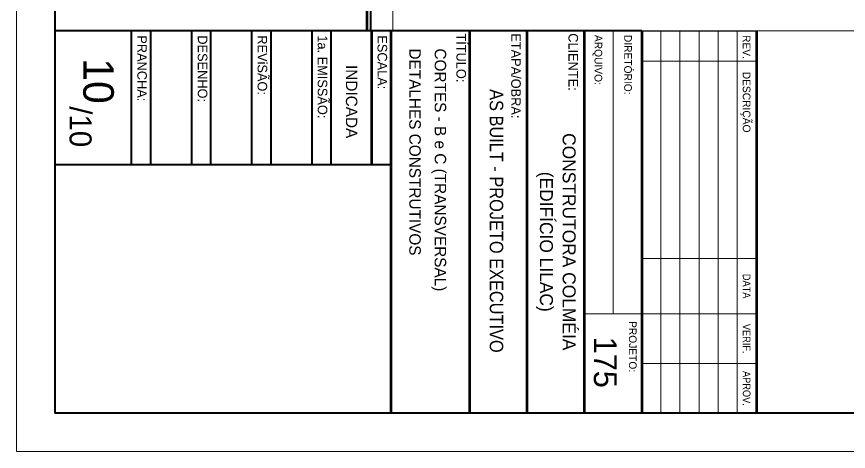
# Model space of a CAD drawing. Header units: metres. Extents: x -62 to 23, y -77 to 42.
# Drawn here: x -61.82 to -40.05, y -76.95 to -65.58 of the extents above; entities that cross this region are included whole.
import ezdxf
from ezdxf.enums import TextEntityAlignment as Align

# ---------------------------------------------------------------- set-up
doc = ezdxf.new("R2010")
doc.units = ezdxf.units.M
doc.header["$MEASUREMENT"] = 0
doc.linetypes.add('DGN Style 3', pattern=[2.76643, 1.976022, -0.790409])
for name, color, linetype, lineweight in [('1 - Eixos', 7, 'Continuous', 0), ('5 - Laje em Corte', 7, 'Continuous', 0), ('Level 62', 7, 'Continuous', 0), ('Level 63', 7, 'Continuous', 0)]:
    doc.layers.add(name, color=color, linetype=linetype, lineweight=lineweight)
doc.styles.add('Style-INTL_ENGINEERING', font='INTL_ENGINEERING.shx')

msp = doc.modelspace()

# ---------------------------------------------------------------- linework, layer by layer
at = {"layer": '1 - Eixos', "color": 91, "linetype": 'DGN Style 3', "lineweight": 0}
msp.add_line((-51.9773, -65.9487), (-51.9774, -56.2789), dxfattribs=at)
at = {"layer": '5 - Laje em Corte', "color": 1, "linetype": 'Continuous', "lineweight": 40}
msp.add_line((-52.5538, -65.9487), (-52.5538, -59.4463), dxfattribs=at)
at = {"layer": '5 - Laje em Corte', "color": 1, "linetype": 'Continuous', "lineweight": 140, "flags": 128}
msp.add_lwpolyline([(-53.7129, -13.2486), (-53.7129, -17.4694), (-53.5629, -17.4694), (-53.5629, -19.851), (-51.0773, -19.851), (-51.0773, -20.6531), (-52.3773, -20.6531), (-52.3773, -24.6957), (-51.3273, -24.6957), (-51.3273, -27.1987), (-51.0773, -27.1987), (-51.0773, -27.8814), (-56.5373, -27.8814), (-56.5373, -45.8206), (-58.2373, -45.8206), (-58.2373, -47.8845), (-56.5373, -47.8845), (-56.5373, -56.2789), (-51.0773, -56.2789), (-51.0773, -59.3463), (-52.6538, -59.3463), (-52.6538, -65.9487)], dxfattribs=at)
at = {"layer": 'Level 62', "color": 131, "linetype": 'Continuous', "lineweight": 140}
for p, q in [((-45.4611, -65.9485), (-45.4611, -75.9478)), ((-42.4611, -65.9516), (-42.4611, -75.9478))]:
    msp.add_line(p, q, dxfattribs=at)
at = {"layer": 'Level 62', "color": 131, "linetype": 'Continuous', "lineweight": 13}
for p, q in [((-45.4611, -65.9519), (-42.4611, -65.952)), ((-44.9611, -75.9478), (-44.961, -65.952)), ((-44.4611, -75.9478), (-44.461, -65.952)), ((-43.9611, -75.9478), (-43.961, -65.952)), ((-43.4611, -75.9478), (-43.461, -65.952)), ((-42.9612, -75.9478), (-42.9611, -65.952)), ((-45.4611, -66.7373), (-42.4611, -66.7379)), ((-45.4611, -71.902), (-42.4611, -71.9022)), ((-45.4595, -73.3489), (-46.9596, -73.3489)), ((-45.4611, -73.352), (-42.4611, -73.3522)), ((-45.4611, -74.652), (-42.4611, -74.6522)), ((-45.4611, -75.9476), (-42.4611, -75.9478))]:
    msp.add_line(p, q, dxfattribs=at)
at = {"layer": 'Level 63', "color": 131, "linetype": 'Continuous', "lineweight": 40}
for p, q in [((-60.8205, 39.4525), (-60.8205, -75.9485)), ((-45.4611, -65.9485), (-60.8219, -65.9487)), ((-58.8206, -65.9486), (-58.8205, -69.4494)), ((-58.3206, -65.9486), (-58.3205, -69.4495)), ((-57.2459, -65.9486), (-57.2459, -69.4499)), ((-56.7459, -65.9486), (-56.7459, -69.4499)), ((-55.6709, -65.9486), (-55.6708, -69.4499)), ((-55.1709, -65.9486), (-55.1708, -69.4499)), ((-54.0958, -65.9485), (-54.0957, -69.4499)), ((-53.5958, -65.9485), (-53.5957, -69.4499)), ((-52.0207, -69.4485), (-60.8218, -69.4486)), ((21.2795, -75.9495), (-60.8215, -75.9485))]:
    msp.add_line(p, q, dxfattribs=at)
at = {"layer": 'Level 63', "color": 131, "linetype": 'Continuous', "lineweight": 70}
for p, q in [((-52.5207, -69.4515), (-52.5208, -65.9486)), ((-52.0205, -75.9479), (-52.0208, -65.9486)), ((-49.9596, -75.9478), (-49.9603, -65.9486)), ((-48.4614, -75.9478), (-48.4609, -65.9473))]:
    msp.add_line(p, q, dxfattribs=at)
at = {"layer": 'Level 63', "color": 131, "linetype": 'Continuous', "lineweight": 140}
msp.add_line((-46.9595, -75.9478), (-46.9598, -65.9469), dxfattribs=at)
at = {"layer": 'Level 63', "color": 131, "linetype": 'Continuous', "lineweight": 13}
msp.add_line((-46.2074, -73.3489), (-46.2069, -65.95), dxfattribs=at)
at = {"layer": 'Level 63', "color": 131, "linetype": 'Continuous', "lineweight": 0, "flags": 128}
msp.add_lwpolyline([(22.2795, -76.9485), (22.2795, 41.9525), (-61.8205, 41.9525), (-61.8205, -76.9485)], close=True, dxfattribs=at)
at = {"layer": 'Level 63', "color": 131, "linetype": 'Continuous', "lineweight": 13, "flags": 128}
msp.add_lwpolyline([(21.2805, -13.2486), (21.2805, -65.9487), (-60.8219, -65.9487), (-60.8219, -13.2486)], close=True, dxfattribs=at)

# ---------------------------------------------------------------- texts
at = {"layer": 'Level 62', "color": 2, "linetype": 'Continuous', "lineweight": 13, "style": 'Style-INTL_ENGINEERING'}
for s, p in [('REV.', (-42.7165, -66.0565)), ('DESCRIÇÃO', (-42.7165, -67.0165))]:
    msp.add_text(s, height=0.19999, rotation=270, dxfattribs=at).set_placement(p, align=Align.MIDDLE_LEFT)
at = {"layer": 'Level 62', "color": 2, "linetype": 'Continuous', "lineweight": 13, "style": 'Style-INTL_ENGINEERING', "width": 0.900003}
for s, p in [('DATA', (-42.7165, -72.6262)), ('VERIF.', (-42.7165, -74.0017)), ('APROV.', (-42.7155, -75.3018))]:
    msp.add_text(s, height=0.19999, rotation=270, dxfattribs=at).set_placement(p, align=Align.MIDDLE_CENTER)
at = {"layer": 'Level 63', "color": 2, "linetype": 'Continuous', "lineweight": 13, "style": 'Style-INTL_ENGINEERING'}
for s, height, p in [('PRANCHA:', 0.25, (-58.5385, -66.0635)), ('DESENHO:', 0.25, (-56.9535, -66.0635)), ('REViSÃO:', 0.25, (-55.3895, -66.0635)), ('1a. EMISSÃO:', 0.249996, (-53.8145, -66.0635)), ('ESCALA:', 0.25, (-52.2505, -66.0645))]:
    msp.add_text(s, height=height, rotation=270.00068, dxfattribs=at).set_placement(p, align=Align.MIDDLE_LEFT)
for s, height, rotation, p in [('TÍTULO:', 0.25, 270.00068, (-50.3105, -66.0135)), ('ETAPA/OBRA:', 0.24996, 270.00219, (-48.8775, -66.0105)), ('CLIENTE:', 0.24996, 270.00219, (-47.3785, -66.0095)), ('ARQUIVO: ', 0.19999, 270.00068, (-46.6965, -66.0535)), ('DIRETÓRIO: ', 0.199992, 270.00068, (-45.9195, -66.0535)), ('PROJETO:', 0.19999, 270.00068, (-45.7955, -73.5395))]:
    msp.add_text(s, height=height, rotation=rotation, dxfattribs=at).set_placement(p)
at = {"layer": 'Level 63', "color": 2, "linetype": 'Continuous', "lineweight": 40, "style": 'Style-INTL_ENGINEERING'}
for s, height, p in [('10', 0.79999, (-60.0772, -66.6649)), ('/10', 0.57599, (-60.4355, -67.9205)), ('175', 0.6, (-46.7145, -73.9485))]:
    msp.add_text(s, height=height, rotation=270.00068, dxfattribs=at).set_placement(p)
at = {"layer": 'Level 63', "color": 2, "linetype": 'Continuous', "lineweight": 40, "style": 'Style-INTL_ENGINEERING', "width": 0.909094}
msp.add_text('AS BUILT - PROJETO EXECUTIVO', height=0.35199, rotation=270, dxfattribs=at).set_placement((-49.2625, -70.9195), align=Align.MIDDLE_CENTER)
at = {"layer": 'Level 63', "color": 2, "linetype": 'Continuous', "lineweight": 40, "rotation": 270.00068, "style": 'Style-INTL_ENGINEERING'}
for s, insert, char_height, attachment_point, line_spacing_factor in [('DETALHES CONSTRUTIVOS\\P', (-51.3962, -66.4085), 0.3, 4, 0.6), ('CORTES - B e C (TRANSVERSAL)\\P', (-50.7752, -66.4085), 0.3, 4, 0.6), ('INDICADA\\P', (-53.2082, -67.7995), 0.3, 8, 0.6), ('CONSTRUTORA COLMÉIA\\P(EDIFÍCIO LILAC)\\P', (-47.7095, -71.4651), 0.340002, 5, 1.049997)]:
    msp.add_mtext(s, dxfattribs=dict(at, insert=insert, char_height=char_height, attachment_point=attachment_point, line_spacing_factor=line_spacing_factor))

doc.saveas('drawing.dxf')
